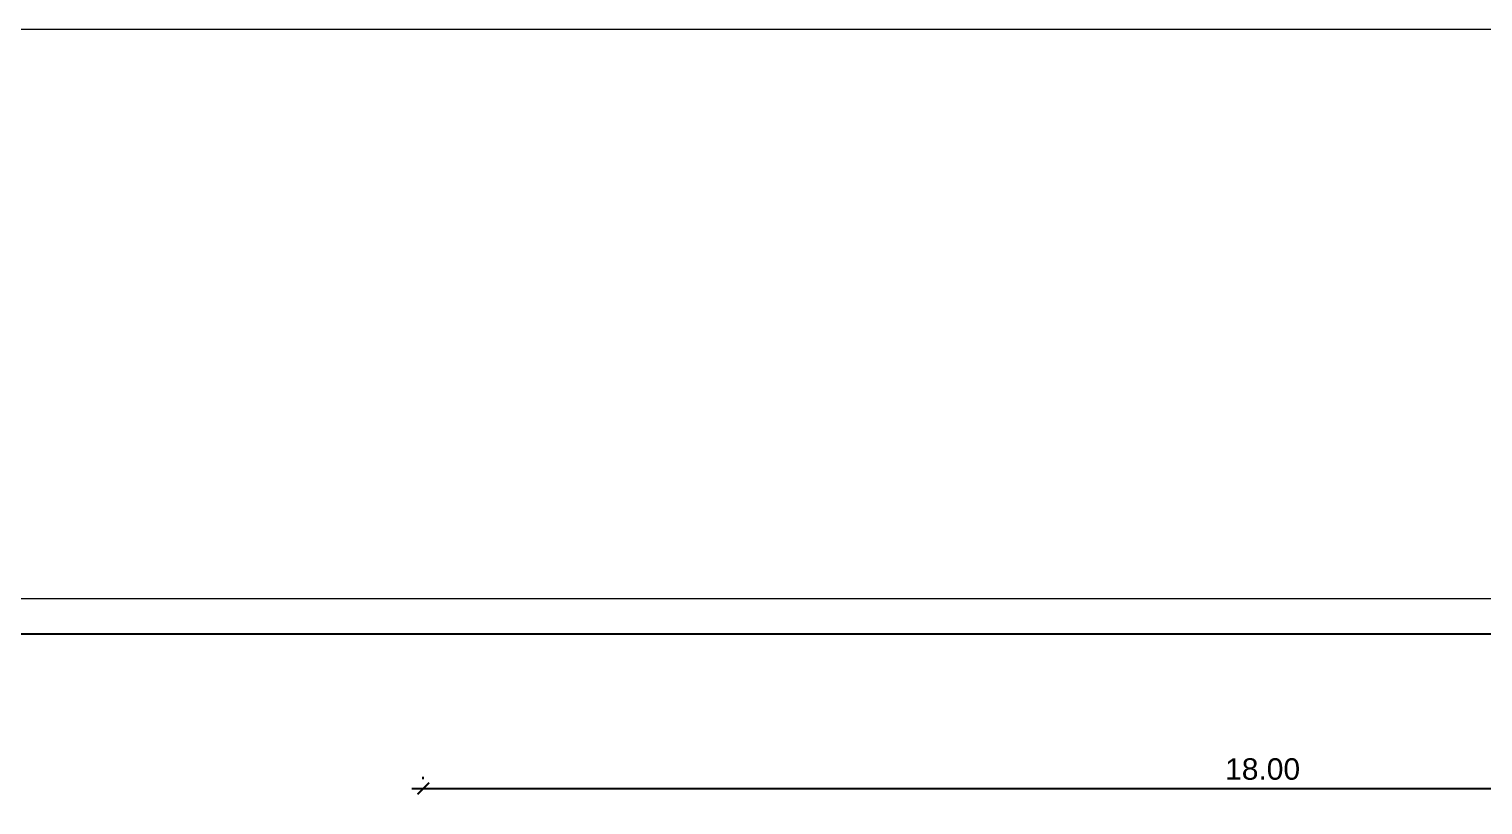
# Model space of a CAD drawing. Header units: millimetres. Extents: x -667 to -468, y -723 to -475.
# Drawn here: x -512.56 to -496.97, y -663.18 to -654.85 of the extents above; entities that cross this region are included whole.
import ezdxf

# ---------------------------------------------------------------- set-up
doc = ezdxf.new("R2010")
doc.units = ezdxf.units.MM
doc.layers.get('0').update_dxf_attribs({"lineweight": 9})
doc.layers.get('Defpoints').update_dxf_attribs({"lineweight": 0})
doc.layers.add('KOP', color=1, linetype='Continuous')
doc.layers.add('NOTASI', color=250, linetype='Continuous', lineweight=5)
doc.styles.get("Standard").update_dxf_attribs({"font": 'arial.ttf'})
doc.dimstyles.new('Copy of 1-100', dxfattribs={"dimtxt": 0.23, "dimasz": 0.125, "dimexe": 0.125, "dimexo": 0.1, "dimgap": 0.09, "dimtad": 1, "dimtoh": 1, "dimzin": 0, "dimdsep": 46, "dimtxsty": 'Standard', "dimblk": 'ARCHTICK', "dimcen": 0.09, "dimdle": 0.125, "dimclrt": 2, "dimadec": 0, "dimazin": 0, "dimtfac": 1, "dimtofl": 0, "dimtmove": 0, "dimatfit": 3, "dimldrblk": 'ARCHTICK', "dimfxl": 1, "dimtolj": 1, "dimtzin": 0, "dimarcsym": 0})

# ---------------------------------------------------------------- blocks, each defined once
blk = doc.blocks.new('EW2433')
at = {"layer": 'Defpoints'}
blk.add_line((502.9615, -195.7493), (482.7963, -195.7493), dxfattribs=at)
at = {"layer": 'KOP', "color": 11, "ltscale": 0.1}
for p, q in [((483.0215, -195.9497), (500.4465, -195.9497)), ((500.4441, -195.9522), (483.0239, -195.9522))]:
    blk.add_line(p, q, dxfattribs=at)
blk = doc.blocks.new('_ArchTick')
at = {"color": 0, "linetype": 'ByBlock', "const_width": 0.15}
blk.add_lwpolyline([(-0.5, -0.5), (0.5, 0.5)], dxfattribs=at)
blk = doc.blocks.new('*D1156')
at = {"layer": 'Defpoints', "color": 0}
for p in [(-508.336, -663.003), (-490.336, -663.003), (-490.336, -663.003)]:
    blk.add_point(p, dxfattribs=at)
at = {"layer": 'NOTASI', "color": 0, "lineweight": -2}
for p, q in [((-508.336, -662.903), (-508.336, -662.878)), ((-490.336, -662.903), (-490.336, -662.878)), ((-508.461, -663.003), (-490.211, -663.003))]:
    blk.add_line(p, q, dxfattribs=at)
at = {"layer": 'NOTASI', "color": 0, "lineweight": -2, "xscale": 0.125, "yscale": 0.125, "zscale": 0.125, "rotation": 180}
blk.add_blockref('_ArchTick', (-508.336, -663.003), dxfattribs=at)
at = {"layer": 'NOTASI', "color": 0, "lineweight": -2, "xscale": 0.125, "yscale": 0.125, "zscale": 0.125}
blk.add_blockref('_ArchTick', (-490.336, -663.003), dxfattribs=at)
at = {"layer": 'NOTASI', "color": 2, "insert": (-499.336, -662.796), "char_height": 0.23, "attachment_point": 5}
blk.add_mtext('\\A1;18.00', dxfattribs=at)

msp = doc.modelspace()

# ---------------------------------------------------------------- linework, layer by layer
at = {"color": 1, "linetype": 'ByBlock', "true_color": 0xff1a1a}
msp.add_lwpolyline([(-637.448, -654.855), (-468.305, -654.855), (-468.305, -723.184), (-637.448, -723.184)], close=True, dxfattribs=at)

# ---------------------------------------------------------------- block references
at = {"xscale": 1.875, "yscale": 1.875, "zscale": 1.875}
msp.add_blockref('EW2433', (-1421.236, -293.937), dxfattribs=at)

# ---------------------------------------------------------------- dimensions: what is measured, and where the dimension line sits
at = {"layer": 'NOTASI'}
dim = msp.add_linear_dim(base=(-490.336, -663.003), p1=(-508.336, -663.003), p2=(-490.336, -663.003), dimstyle='Copy of 1-100', dxfattribs=at)
dim.commit()
dim.dimension.update_dxf_attribs({"geometry": '*D1156', "text_midpoint": (-499.336, -662.796)})

doc.saveas('drawing.dxf')
